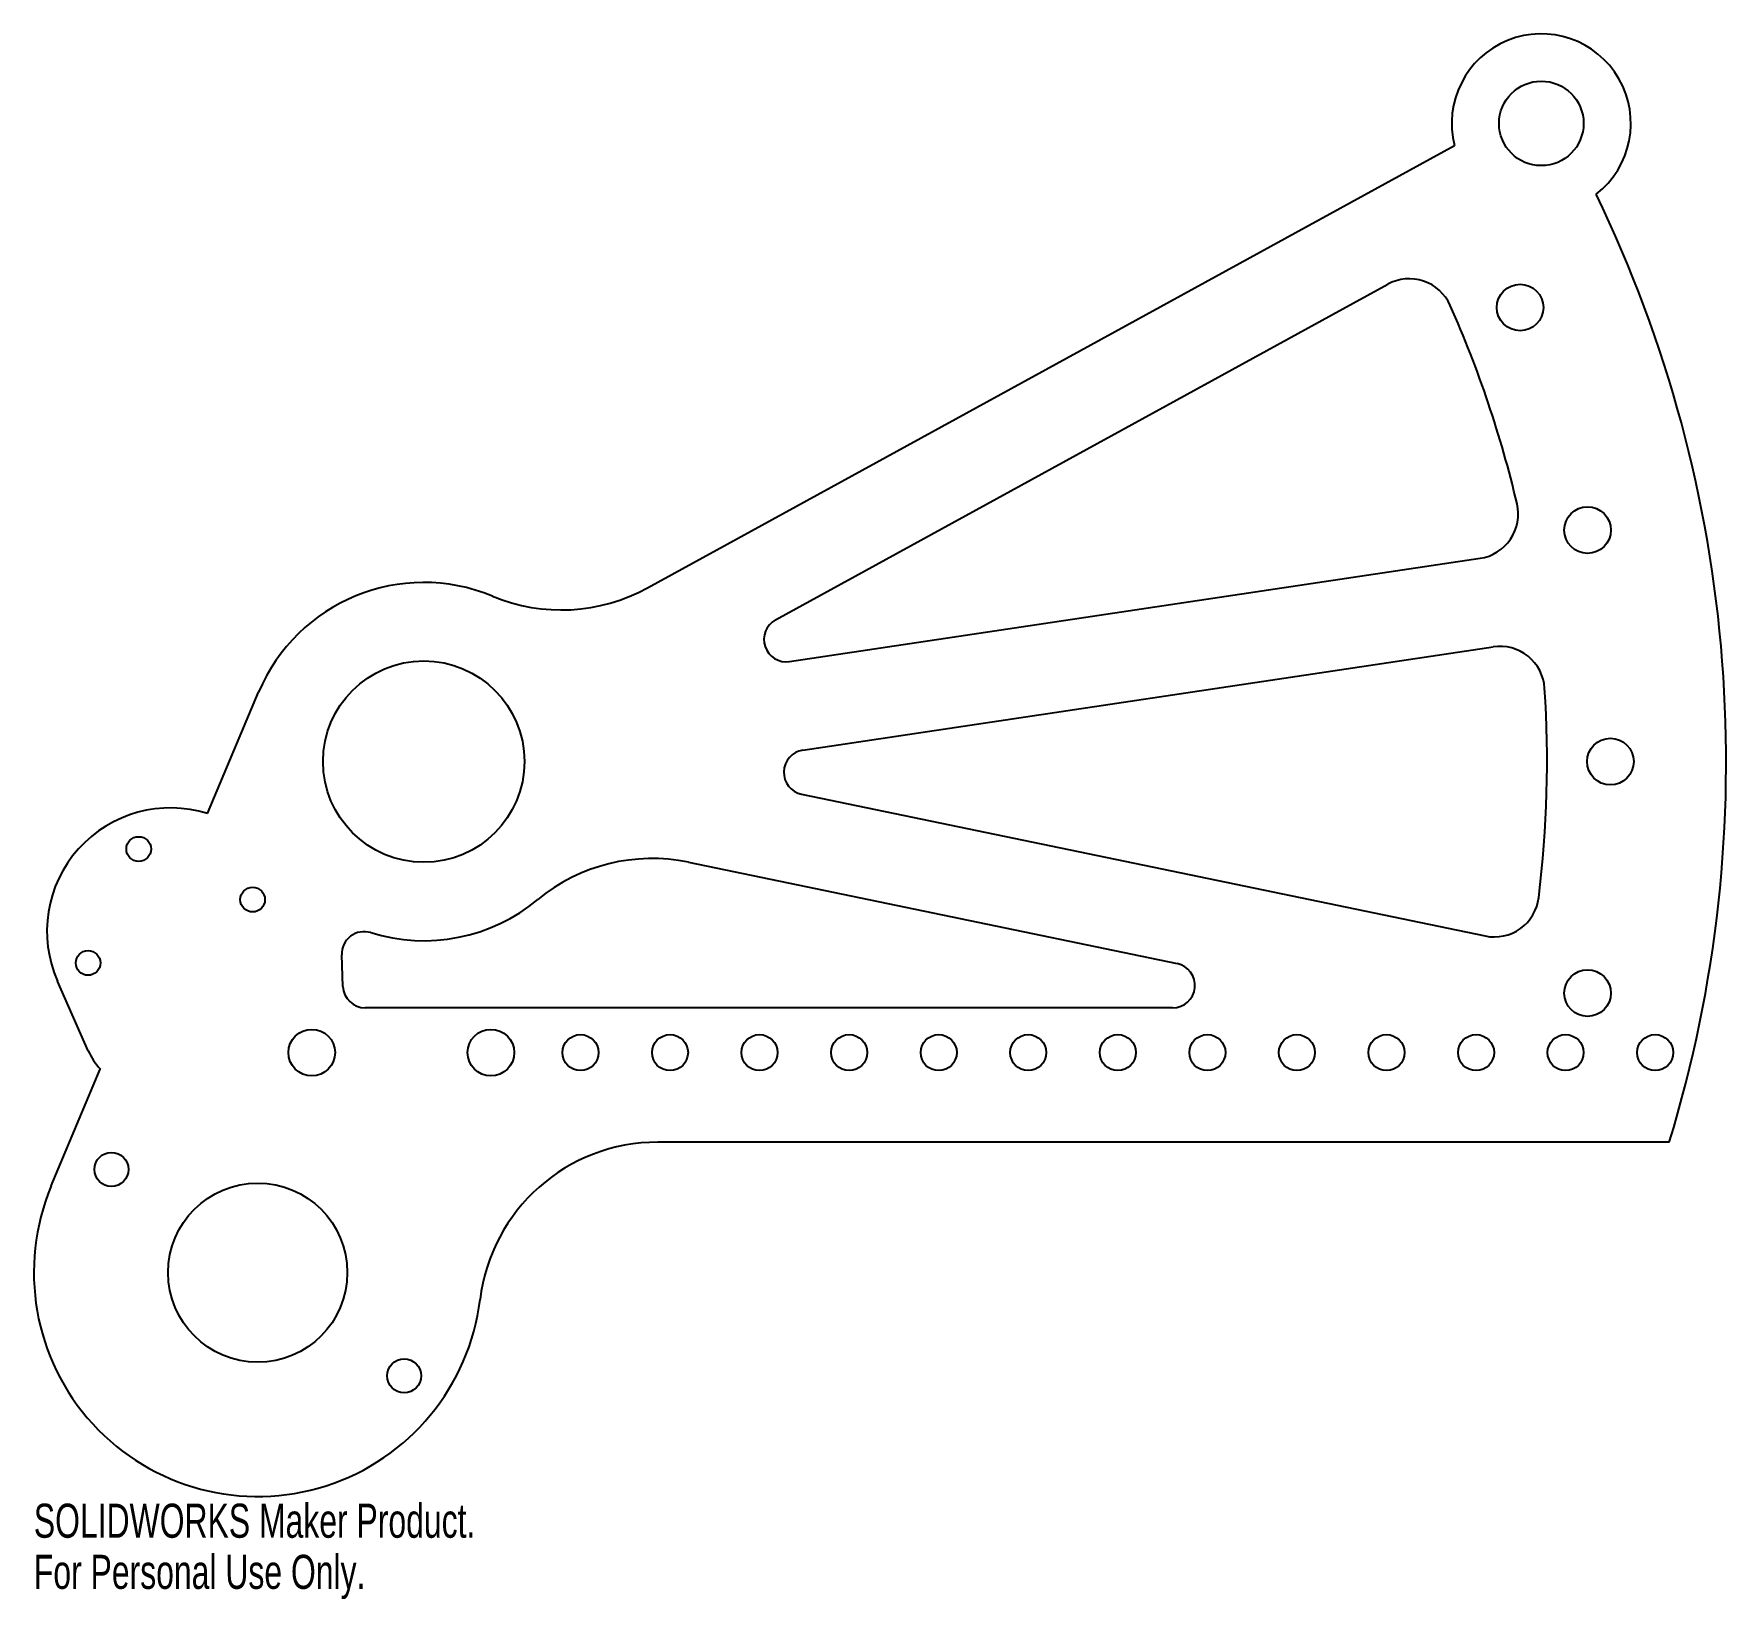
# Model space of a CAD drawing. Header units: inches. Extents: x -2.18 to 7.27, y -4.68 to 4.06.
import ezdxf

# ---------------------------------------------------------------- set-up
doc = ezdxf.new("R2010")
doc.units = ezdxf.units.IN
doc.header["$MEASUREMENT"] = 0
doc.styles.add('SLDTEXTSTYLE0', font='TXT', dxfattribs={"width": 0.7})

msp = doc.modelspace()

# ---------------------------------------------------------------- linework, layer by layer
at = {"color": 7, "linetype": 'Continuous', "lineweight": 25}
for p, q in [((1.2489, 0.9697), (5.7547, 3.4396)), ((1.9641, 0.7915), (5.382, 2.6651)), ((2.0427, 0.5583), (5.8975, 1.1349)), ((2.1167, 0.0638), (5.9714, 0.6404)), ((-1.2065, -0.2906), (-0.922, 0.3871)), ((2.1098, -0.1822), (5.9262, -0.9737)), ((1.478, -0.5618), (4.2061, -1.1276)), ((-0.451, -1.2549), (-0.4579, -1.0795)), ((-1.8728, -1.6147), (-2.0447, -1.226)), ((4.1807, -1.375), (-0.3261, -1.375)), ((-2.0792, -2.3695), (-1.8055, -1.7173)), ((6.9538, -2.125), (1.3069, -2.125))]:
    msp.add_line(p, q, dxfattribs=at)
for centre, radius in [((6.2392, 3.5633), 0.236), ((6.1207, 2.5353), 0.13), ((6.4977, 1.2925), 0.13), ((0, 0), 0.5622), ((6.625, 0), 0.13), ((-1.5914, -0.4882), 0.0689), ((-0.9553, -0.7705), 0.0689), ((-1.8738, -1.1243), 0.0689), ((6.4977, -1.2925), 0.13), ((-0.625, -1.625), 0.13), ((0.375, -1.625), 0.13), ((0.875, -1.625), 0.1005), ((1.375, -1.625), 0.1005), ((1.875, -1.625), 0.1005), ((2.375, -1.625), 0.1005), ((2.875, -1.625), 0.1005), ((3.375, -1.625), 0.1005), ((3.875, -1.625), 0.1005), ((4.375, -1.625), 0.1005), ((4.875, -1.625), 0.1005), ((5.375, -1.625), 0.1005), ((5.875, -1.625), 0.1005), ((6.375, -1.625), 0.1005), ((6.875, -1.625), 0.1005), ((-1.7438, -2.2769), 0.095), ((-0.9267, -2.8533), 0.5), ((-0.1095, -3.4297), 0.095)]:
    msp.add_circle(centre, radius, dxfattribs=at)
for centre, radius, start, end in [((6.2392, 3.5633), 0.5, 307.70448, 194.33001), ((0, 0), 7.2713, 343.0075, 25.82687), ((5.5021, 2.4458), 0.25, 23.96632, 118.7296), ((0, 0), 6.2713, 13.26998, 23.96632), ((5.8605, 1.3821), 0.25, 278.5067, 13.26998), ((0, 0), 1, 67.41179, 157.22748), ((0.7682, 1.8466), 1, 247.41179, 298.7296), ((2.0242, 0.6819), 0.125, 118.7296, 278.5067), ((6.0084, 0.3931), 0.25, 3.74342, 98.5067), ((0, 0), 6.2713, 353.04708, 3.74342), ((2.1351, -0.0598), 0.125, 98.5067, 258.2838), ((-1.4145, -0.9474), 0.689, 72.4293, 203.84791), ((1.2749, -1.541), 1, 78.2838, 129.60161), ((0, 0), 1, 252.78026, 309.60161), ((5.977, -0.7289), 0.25, 258.2838, 353.04708), ((-0.333, -1.0746), 0.125, 72.78026, 182.25148), ((4.1807, -1.25), 0.125, 270, 78.2838), ((-0.3261, -1.25), 0.125, 182.25148, 270), ((-1.5298, -1.4631), 0.375, 203.84791, 222.69164), ((1.3069, -3.125), 1, 90, 173.06413), ((-0.9267, -2.8533), 1.25, 157.22748, 353.06413)]:
    msp.add_arc(centre, radius, start, end, dxfattribs=at)

# ---------------------------------------------------------------- texts
at = {"color": 7, "linetype": 'Continuous', "char_height": 0.1903, "attachment_point": 1, "style": 'SLDTEXTSTYLE0'}
for s, insert in [('SOLIDWORKS Maker Product.', (-2.1767, -4.1434)), ('For Personal Use Only.', (-2.1767, -4.4289))]:
    msp.add_mtext(s, dxfattribs=dict(at, insert=insert))

doc.saveas('drawing.dxf')
